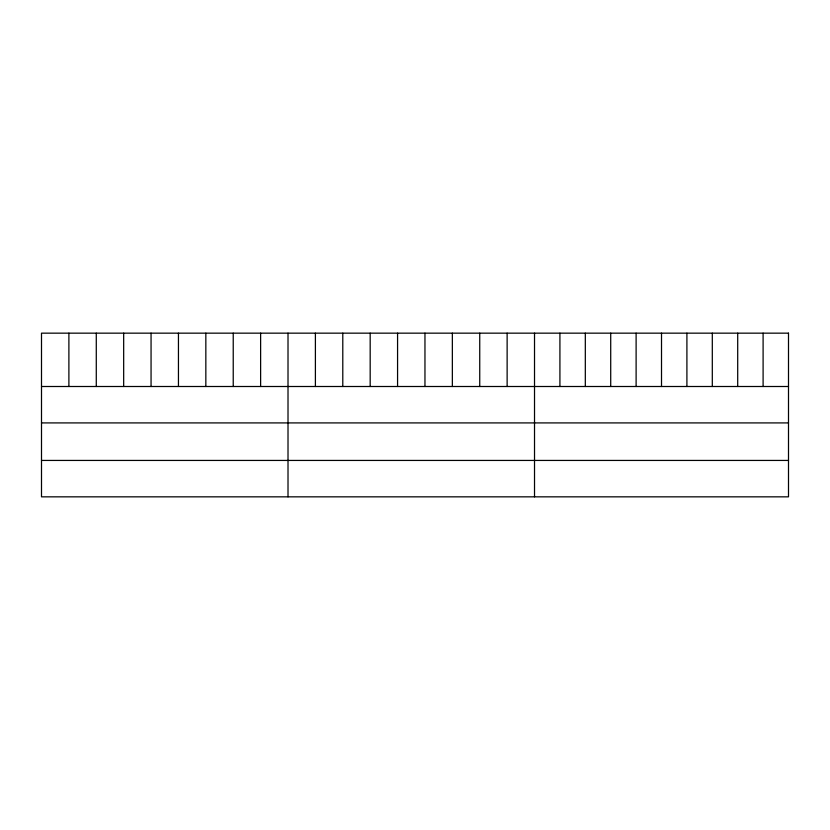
<?xml version="1.0" encoding="UTF-8"?>
<svg xmlns="http://www.w3.org/2000/svg" width="830" height="830" viewBox="0 0 830 830"><rect width="100%" height="100%" fill="white"/><g stroke="black" fill="none" stroke-linecap="round" stroke-linejoin="round"><path stroke-width="1.25" d="M41.5 386.5L788.5 386.5M41.5 422.916L788.5 422.916M41.5 460.432L788.5 460.432M763.102 333.162L763.102 386.5M737.704 333.162L737.704 386.5M712.306 333.162L712.306 386.5M686.908 333.162L686.908 386.5M661.51 333.162L661.51 386.5M636.112 333.162L636.112 386.5M610.714 333.162L610.714 386.5M585.316 333.162L585.316 386.5M559.918 333.162L559.918 386.5M534.52 333.162L534.52 496.838M507.13 333.162L507.13 386.5M479.74 333.162L479.74 386.5M452.35 333.162L452.35 386.5M424.96 333.162L424.96 386.5M397.57 333.162L397.57 386.5M370.18 333.162L370.18 386.5M342.79 333.162L342.79 386.5M315.4 333.162L315.4 386.5M288.01 333.162L288.01 496.838M260.62 333.162L260.62 386.5M233.23 333.162L233.23 386.5M205.84 333.162L205.84 386.5M178.45 333.162L178.45 386.5M151.06 333.162L151.06 386.5M123.67 333.162L123.67 386.5M96.28 333.162L96.28 386.5M68.89 333.162L68.89 386.5M788.5 333.162L41.5 333.162L41.5 496.838L788.5 496.838L788.5 333.162"/></g></svg>
